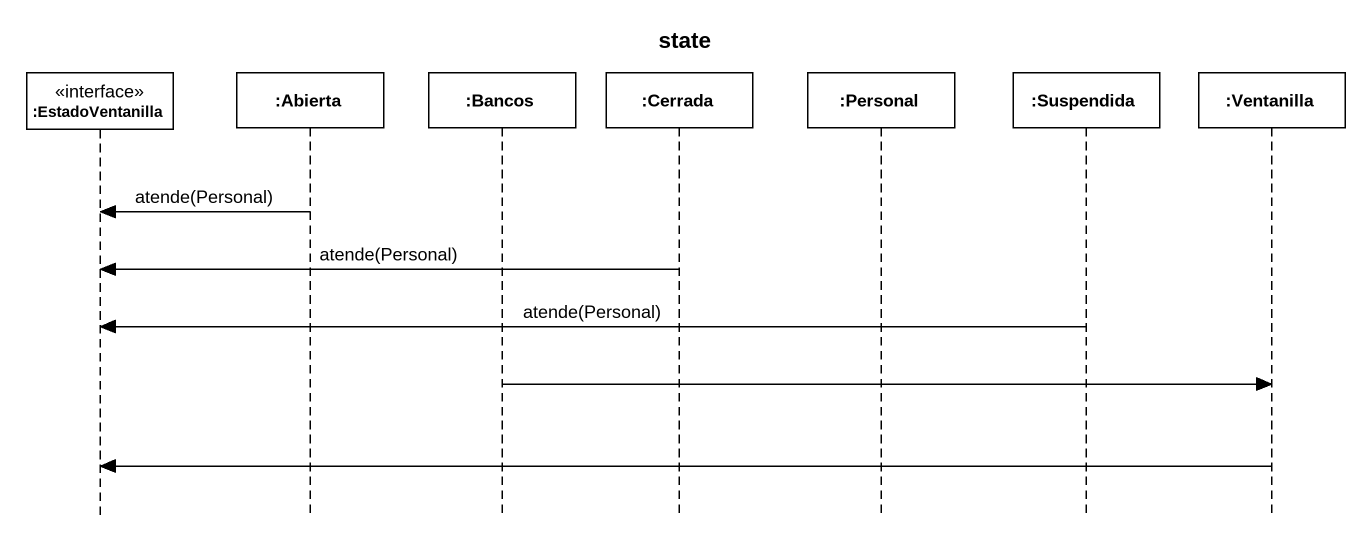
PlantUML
@startuml
title state
hide footbox
participant ":EstadoVentanilla" as EstadoVentanilla <<interface>>
participant ":Abierta" as Abierta
participant ":Bancos" as Bancos
participant ":Cerrada" as Cerrada
participant ":Personal" as Personal
participant ":Suspendida" as Suspendida
participant ":Ventanilla" as Ventanilla

Abierta -> EstadoVentanilla : atende(Personal)
Cerrada -> EstadoVentanilla : atende(Personal)
Suspendida -> EstadoVentanilla : atende(Personal)
Bancos -> Ventanilla
Ventanilla -> EstadoVentanilla
@enduml
